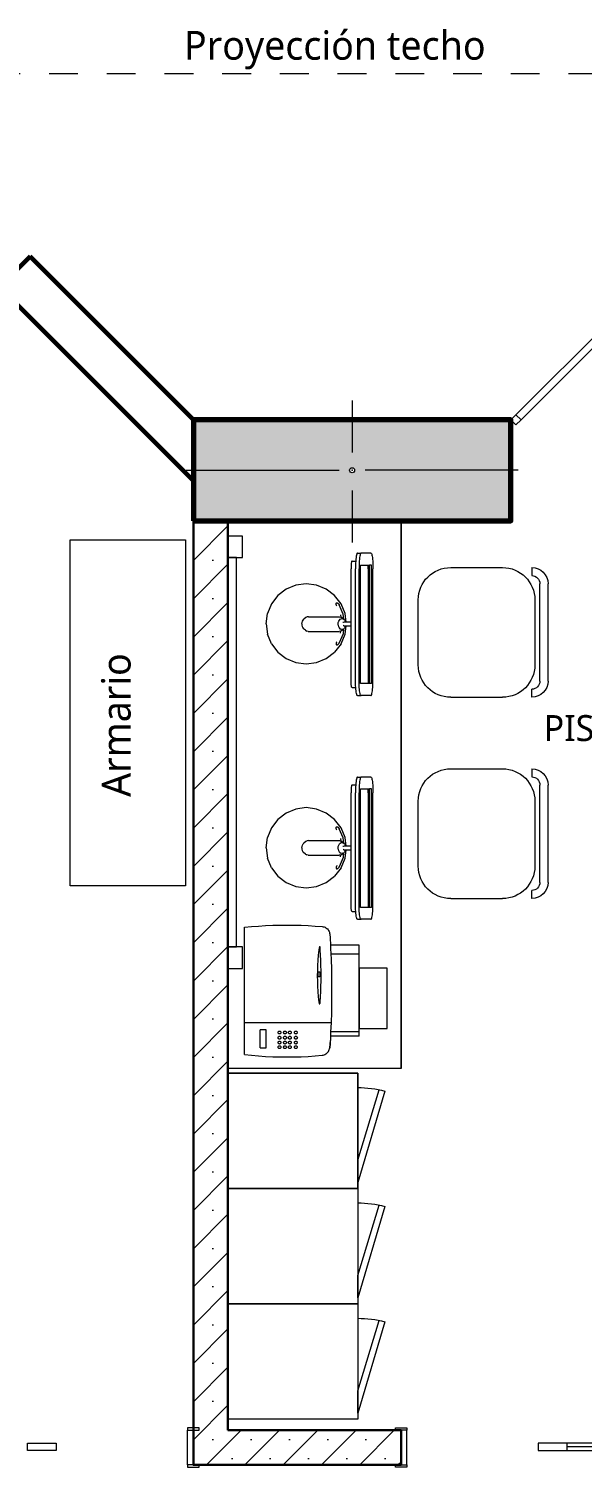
# Model space of a CAD drawing. Header units: millimetres. Extents: x 1 to 121, y 0 to 90.
# Drawn here: x 49.692 to 51.609, y 64.266 to 69.254 of the extents above; entities that cross this region are included whole.
import ezdxf

# ---------------------------------------------------------------- set-up
doc = ezdxf.new("R2010")
doc.units = ezdxf.units.MM
doc.linetypes.add('DASHED2', pattern=[0.375, 0.25, -0.125])
doc.linetypes.add('HIDDEN2', pattern=[0.1875, 0.125, -0.0625])
for name, color, linetype, lineweight in [('COLUMNAS 50', 32, 'Continuous', 70), ('Cotas varias El', 253, 'Continuous', 13), ('Equipamiento SR', 23, 'Continuous', 0), ('letras sr', 7, 'Continuous', 5), ('Muros el', 144, 'Continuous', 60), ('proyecciones', 1, 'DASHED2', 5), ('TABIQUERIA DE DRYWALL', 221, 'Continuous', 30), ('texturas 1', 251, 'Continuous', 5), ('Vanos', 140, 'Continuous', 5)]:
    doc.layers.add(name, color=color, linetype=linetype, lineweight=lineweight)
doc.layers.add('Mobiliario', color=7, linetype='Continuous', lineweight=0, true_color=0x7f7f7f)
doc.styles.add('Generales', font='trebuc.ttf', dxfattribs={"height": 0.1})
doc.styles.add('Santa Rosa 1 50', font='trebuc.ttf')
pattern_1 = [(45, (-96.37297, 137.41531), (-0.06629126, 0.06629126), []), (45, (-96.30668, 137.41531), (-0.06629126, 0.06629126), [0, -0.09375])]

# ---------------------------------------------------------------- blocks, each defined once
blk = doc.blocks.new('Columna 1.10 x0.30')
at = {"true_color": 0xc7c8ca}
h = blk.add_hatch(color=9, dxfattribs=at)
h.dxf.hatch_style = 1
h.paths.add_polyline_path([(-234.8493, 113.8066), (-235.9493, 113.8066), (-235.9493, 113.4566), (-234.8493, 113.4566)])
h.paths.add_polyline_path([(-235.3906, 113.6316, -1), (-235.408, 113.6316, -1)], flags=16)
at = {"layer": 'COLUMNAS 50', "color": 1, "linetype": 'Continuous', "lineweight": 5}
for p, q in [((-235.3993, 113.8732), (-235.3993, 113.6932)), ((-235.9743, 113.6316), (-235.4443, 113.6316)), ((-234.8243, 113.6316), (-235.3543, 113.6316)), ((-235.3993, 113.5616), (-235.3993, 113.3816))]:
    blk.add_line(p, q, dxfattribs=at)
at = {"layer": 'COLUMNAS 50', "linetype": 'Continuous'}
blk.add_lwpolyline([(-235.9493, 113.4566), (-234.8493, 113.4566), (-234.8493, 113.8066), (-235.9493, 113.8066)], close=True, dxfattribs=at)
at = {"layer": 'COLUMNAS 50', "color": 1, "linetype": 'Continuous', "lineweight": 5}
blk.add_circle((-235.3993, 113.6316), 0.00871, dxfattribs=at)
blk.add_point((-235.3993, 113.6316), dxfattribs=at)
blk = doc.blocks.new('A$C4B1E532D')
at = {"layer": 'Equipamiento SR'}
for p, q in [((0.2945, 0.4491), (0.2943, 0.4457)), ((0.2947, 0.4524), (0.2945, 0.4491)), ((0.2949, 0.4555), (0.2947, 0.4524)), ((0.2952, 0.4582), (0.2949, 0.4555)), ((0.2956, 0.4606), (0.2952, 0.4582)), ((0.2959, 0.4626), (0.2956, 0.4606)), ((0.2963, 0.4641), (0.2959, 0.4626)), ((0.2968, 0.4652), (0.2963, 0.4641)), ((0.2972, 0.4658), (0.2968, 0.4652)), ((0.2977, 0.4658), (0.2972, 0.4658)), ((0.2977, 0.4658), (0.3105, 0.4658)), ((0.3098, 0.4519), (0.3097, 0.4446)), ((0.3101, 0.459), (0.3098, 0.4519)), ((0.3105, 0.4658), (0.3101, 0.459)), ((0.311, 0.472), (0.3105, 0.4658)), ((0.3105, 0.4658), (0.3105, 0.4658)), ((0.3116, 0.4776), (0.311, 0.472)), ((0.3123, 0.4825), (0.3116, 0.4776)), ((0.3131, 0.4866), (0.3123, 0.4825)), ((0.3139, 0.4897), (0.3131, 0.4866)), ((0.3148, 0.4919), (0.3139, 0.4897)), ((0.3157, 0.4931), (0.3148, 0.4919)), ((0.3165, 0.4932), (0.3157, 0.4931)), ((0.3165, 0.4932), (0.329, 0.4932)), ((0.3224, 0.4519), (0.3222, 0.4446)), ((0.3227, 0.459), (0.3224, 0.4519)), ((0.3231, 0.4658), (0.3227, 0.459)), ((0.3236, 0.472), (0.3231, 0.4658)), ((0.3242, 0.4776), (0.3236, 0.472)), ((0.3249, 0.4825), (0.3242, 0.4776)), ((0.3257, 0.4866), (0.3249, 0.4825)), ((0.3265, 0.4897), (0.3257, 0.4866)), ((0.3274, 0.4919), (0.3265, 0.4897)), ((0.3283, 0.4931), (0.3274, 0.4919)), ((0.3274, 0.4521), (0.3274, 0.0411)), ((0.3538, 0.4521), (0.3274, 0.4521)), ((0.329, 0.4932), (0.3283, 0.4931)), ((0.3634, 0.4932), (0.329, 0.4932)), ((0.354, 0.4491), (0.3538, 0.4521)), ((0.3575, 0.4521), (0.3538, 0.4521)), ((0.3541, 0.4457), (0.354, 0.4491)), ((0.3575, 0.4521), (0.3575, 0.4519)), ((0.3588, 0.4521), (0.3575, 0.4521)), ((0.3575, 0.4519), (0.3576, 0.4446)), ((0.3651, 0.4521), (0.3588, 0.4521)), ((0.3588, 0.4521), (0.3588, 0.0411)), ((0.3634, 0.4932), (0.3641, 0.4931)), ((0.3641, 0.4931), (0.365, 0.4919)), ((0.365, 0.4919), (0.3659, 0.4897)), ((0.3651, 0.4521), (0.3651, 0.0411)), ((0.3659, 0.4897), (0.3668, 0.4866)), ((0.3668, 0.4866), (0.3675, 0.4825)), ((0.3675, 0.4825), (0.3683, 0.4776)), ((0.3683, 0.4776), (0.3689, 0.472)), ((0.3689, 0.472), (0.3694, 0.4658)), ((0.3694, 0.4658), (0.3698, 0.459)), ((0.3698, 0.459), (0.37, 0.4519)), ((0.37, 0.4519), (0.3702, 0.4446)), ((0.2943, 0.4457), (0.2943, 0.4421)), ((0.2943, 0.4421), (0.2943, 0.4384)), ((0.2943, 0.4384), (0.2943, 0.2521)), ((0.3097, 0.4446), (0.3097, 0.4387)), ((0.3097, 0.4387), (0.3097, 0.0545)), ((0.3222, 0.4446), (0.3222, 0.4387)), ((0.3222, 0.4387), (0.3222, 0.0545)), ((0.3542, 0.4421), (0.3541, 0.4457)), ((0.3542, 0.4384), (0.3542, 0.4421)), ((0.3542, 0.0548), (0.3542, 0.4384)), ((0.3576, 0.4446), (0.3576, 0.4387)), ((0.3576, 0.4387), (0.3576, 0.0545)), ((0.3702, 0.4446), (0.3702, 0.4387)), ((0.3702, 0.4387), (0.3702, 0.0545)), ((0.0407, 0.3435), (0.0695, 0.3656)), ((0.0695, 0.3656), (0.1031, 0.3795)), ((0.1031, 0.3795), (0.1391, 0.3842)), ((0.1391, 0.3842), (0.1751, 0.3795)), ((0.1751, 0.3795), (0.2086, 0.3656)), ((0.2086, 0.3656), (0.2375, 0.3435)), ((0.0186, 0.3147), (0.0047, 0.2811)), ((0.0186, 0.3147), (0.0407, 0.3435)), ((0.2596, 0.3147), (0.2375, 0.3435)), ((0.2428, 0.3156), (0.2429, 0.3163)), ((0.2428, 0.3147), (0.2428, 0.3156)), ((0.2428, 0.3137), (0.2428, 0.3147)), ((0.243, 0.3126), (0.2428, 0.3137)), ((0.2429, 0.3163), (0.2432, 0.317)), ((0.2434, 0.3114), (0.243, 0.3126)), ((0.2432, 0.317), (0.2436, 0.3175)), ((0.2438, 0.3102), (0.2434, 0.3114)), ((0.2436, 0.3175), (0.2441, 0.3179)), ((0.2443, 0.309), (0.2438, 0.3102)), ((0.2441, 0.3179), (0.2446, 0.3181)), ((0.2449, 0.3078), (0.2443, 0.309)), ((0.2446, 0.3181), (0.2453, 0.3181)), ((0.2453, 0.3071), (0.2449, 0.3078)), ((0.2453, 0.3181), (0.246, 0.318)), ((0.246, 0.318), (0.2468, 0.3177)), ((0.2468, 0.3177), (0.2477, 0.3173)), ((0.2477, 0.3173), (0.2486, 0.3167)), ((0.2486, 0.3167), (0.2495, 0.316)), ((0.2495, 0.316), (0.2504, 0.3152)), ((0.2504, 0.3152), (0.2513, 0.3143)), ((0.2513, 0.3143), (0.2521, 0.3132)), ((0.2521, 0.3132), (0.2529, 0.3121)), ((0.2525, 0.3124), (0.2534, 0.3111)), ((0.2529, 0.3121), (0.2537, 0.311)), ((0.2666, 0.2793), (0.2537, 0.311)), ((0.2596, 0.3147), (0.2735, 0.2811)), ((0, 0.2451), (0.0047, 0.2811)), ((0.124, 0.2451), (0.1243, 0.25)), ((0.1243, 0.25), (0.1255, 0.2546)), ((0.1255, 0.2546), (0.1275, 0.2587)), ((0.1275, 0.2587), (0.1302, 0.2619)), ((0.1368, 0.2673), (0.1302, 0.2619)), ((0.1368, 0.2673), (0.1411, 0.2701)), ((0.1457, 0.2712), (0.1411, 0.2701)), ((0.1457, 0.2712), (0.2534, 0.2712)), ((0.25, 0.25), (0.2497, 0.2451)), ((0.25, 0.25), (0.2512, 0.2546)), ((0.2512, 0.2546), (0.2533, 0.2587)), ((0.2533, 0.2587), (0.256, 0.2619)), ((0.2581, 0.2706), (0.2534, 0.2712)), ((0.256, 0.2619), (0.2591, 0.2639)), ((0.2579, 0.277), (0.2588, 0.2702)), ((0.2625, 0.2683), (0.2581, 0.2706)), ((0.2626, 0.2648), (0.2591, 0.2639)), ((0.2625, 0.2683), (0.2694, 0.2626)), ((0.2661, 0.2643), (0.2626, 0.2648)), ((0.2661, 0.2643), (0.2694, 0.2626)), ((0.2687, 0.2632), (0.2666, 0.2793)), ((0.2694, 0.2514), (0.2674, 0.252)), ((0.2686, 0.2518), (0.2674, 0.252)), ((0.2694, 0.2514), (0.2686, 0.2518)), ((0.2694, 0.2626), (0.2722, 0.2598)), ((0.2711, 0.2521), (0.2757, 0.2521)), ((0.2745, 0.2559), (0.2722, 0.2598)), ((0.2735, 0.2811), (0.2773, 0.2521)), ((0.2745, 0.2559), (0.2757, 0.2521)), ((0.2757, 0.2521), (0.2773, 0.2521)), ((0.2773, 0.2521), (0.2943, 0.2521)), ((0.2943, 0.2521), (0.2943, 0.2395)), ((0, 0.2451), (0.0047, 0.2091)), ((0.0186, 0.1756), (0.0047, 0.2091)), ((0.124, 0.2451), (0.1246, 0.2402)), ((0.1246, 0.2402), (0.126, 0.2357)), ((0.126, 0.2357), (0.1283, 0.2319)), ((0.1283, 0.2319), (0.1312, 0.229)), ((0.138, 0.2233), (0.1312, 0.229)), ((0.1424, 0.221), (0.138, 0.2233)), ((0.1471, 0.2204), (0.1424, 0.221)), ((0.1471, 0.2204), (0.2549, 0.2204)), ((0.2497, 0.2451), (0.2503, 0.2402)), ((0.2503, 0.2402), (0.2518, 0.2357)), ((0.2518, 0.2357), (0.254, 0.2319)), ((0.2666, 0.211), (0.2537, 0.1793)), ((0.254, 0.2319), (0.2569, 0.229)), ((0.2549, 0.2204), (0.2595, 0.2216)), ((0.2569, 0.229), (0.2602, 0.2273)), ((0.2579, 0.2133), (0.259, 0.2214)), ((0.2595, 0.2216), (0.2637, 0.2243)), ((0.2735, 0.2091), (0.2596, 0.1756)), ((0.2602, 0.2273), (0.2637, 0.2268)), ((0.2703, 0.2297), (0.2637, 0.2243)), ((0.2637, 0.2268), (0.2671, 0.2277)), ((0.2678, 0.2396), (0.2656, 0.2403)), ((0.2656, 0.2403), (0.2667, 0.2398)), ((0.2689, 0.2286), (0.2666, 0.211)), ((0.2667, 0.2398), (0.2678, 0.2396)), ((0.2671, 0.2277), (0.2703, 0.2297)), ((0.2757, 0.2395), (0.2703, 0.2395)), ((0.2703, 0.2297), (0.273, 0.2329)), ((0.273, 0.2329), (0.275, 0.237)), ((0.2775, 0.2395), (0.2735, 0.2091)), ((0.275, 0.237), (0.2757, 0.2395)), ((0.2775, 0.2395), (0.2757, 0.2395)), ((0.2943, 0.2395), (0.2775, 0.2395)), ((0.2943, 0.2395), (0.2943, 0.0548)), ((0.0407, 0.1468), (0.0186, 0.1756)), ((0.2596, 0.1756), (0.2375, 0.1468)), ((0.243, 0.1777), (0.2428, 0.1766)), ((0.2428, 0.1766), (0.2428, 0.1756)), ((0.2428, 0.1756), (0.2428, 0.1747)), ((0.2428, 0.1747), (0.2429, 0.1739)), ((0.2429, 0.1739), (0.2432, 0.1733)), ((0.2434, 0.1789), (0.243, 0.1777)), ((0.2432, 0.1733), (0.2436, 0.1728)), ((0.2438, 0.18), (0.2434, 0.1789)), ((0.2436, 0.1728), (0.2441, 0.1724)), ((0.2443, 0.1813), (0.2438, 0.18)), ((0.2441, 0.1724), (0.2446, 0.1722)), ((0.2449, 0.1825), (0.2443, 0.1813)), ((0.2446, 0.1722), (0.2453, 0.1722)), ((0.2453, 0.1832), (0.2449, 0.1825)), ((0.2453, 0.1722), (0.246, 0.1723)), ((0.246, 0.1723), (0.2468, 0.1725)), ((0.2468, 0.1725), (0.2477, 0.173)), ((0.2477, 0.173), (0.2486, 0.1735)), ((0.2486, 0.1735), (0.2495, 0.1742)), ((0.2495, 0.1742), (0.2504, 0.1751)), ((0.2504, 0.1751), (0.2513, 0.176)), ((0.2513, 0.176), (0.2521, 0.177)), ((0.2521, 0.177), (0.2529, 0.1782)), ((0.2529, 0.1782), (0.2537, 0.1793)), ((0.0695, 0.1247), (0.0407, 0.1468)), ((0.1031, 0.1108), (0.0695, 0.1247)), ((0.1391, 0.106), (0.1031, 0.1108)), ((0.1751, 0.1108), (0.1391, 0.106)), ((0.2086, 0.1247), (0.1751, 0.1108)), ((0.2375, 0.1468), (0.2086, 0.1247)), ((0.2943, 0.0512), (0.2943, 0.0548)), ((0.2943, 0.0476), (0.2943, 0.0512)), ((0.3097, 0.0487), (0.3097, 0.0545)), ((0.3222, 0.0487), (0.3222, 0.0545)), ((0.3542, 0.0512), (0.3541, 0.0476)), ((0.3542, 0.0548), (0.3542, 0.0512)), ((0.3576, 0.0487), (0.3576, 0.0545)), ((0.3702, 0.0487), (0.3702, 0.0545)), ((0.2945, 0.0441), (0.2943, 0.0476)), ((0.2947, 0.0408), (0.2945, 0.0441)), ((0.2949, 0.0378), (0.2947, 0.0408)), ((0.2952, 0.0351), (0.2949, 0.0378)), ((0.2956, 0.0327), (0.2952, 0.0351)), ((0.2959, 0.0307), (0.2956, 0.0327)), ((0.2963, 0.0292), (0.2959, 0.0307)), ((0.2968, 0.0281), (0.2963, 0.0292)), ((0.2972, 0.0275), (0.2968, 0.0281)), ((0.2977, 0.0274), (0.2972, 0.0275)), ((0.2977, 0.0274), (0.3105, 0.0274)), ((0.3098, 0.0413), (0.3097, 0.0487)), ((0.3101, 0.0342), (0.3098, 0.0413)), ((0.3105, 0.0275), (0.3101, 0.0342)), ((0.3105, 0.0274), (0.3105, 0.0275)), ((0.311, 0.0213), (0.3105, 0.0274)), ((0.3116, 0.0156), (0.311, 0.0213)), ((0.3123, 0.0108), (0.3116, 0.0156)), ((0.3131, 0.0067), (0.3123, 0.0108)), ((0.3139, 0.0035), (0.3131, 0.0067)), ((0.3148, 0.0013), (0.3139, 0.0035)), ((0.3157, 0.0001), (0.3148, 0.0013)), ((0.3165, 0), (0.3157, 0.0001)), ((0.3165, 0), (0.329, 0)), ((0.3224, 0.0413), (0.3222, 0.0487)), ((0.3227, 0.0342), (0.3224, 0.0413)), ((0.3231, 0.0275), (0.3227, 0.0342)), ((0.3236, 0.0213), (0.3231, 0.0275)), ((0.3242, 0.0156), (0.3236, 0.0213)), ((0.3249, 0.0108), (0.3242, 0.0156)), ((0.3257, 0.0067), (0.3249, 0.0108)), ((0.3265, 0.0035), (0.3257, 0.0067)), ((0.3274, 0.0013), (0.3265, 0.0035)), ((0.3274, 0.0411), (0.3538, 0.0411)), ((0.3283, 0.0001), (0.3274, 0.0013)), ((0.329, 0), (0.3283, 0.0001)), ((0.3634, 0), (0.329, 0)), ((0.354, 0.0441), (0.3538, 0.0411)), ((0.3538, 0.0411), (0.3575, 0.0411)), ((0.3541, 0.0476), (0.354, 0.0441)), ((0.3575, 0.0413), (0.3576, 0.0487)), ((0.3575, 0.0411), (0.3575, 0.0413)), ((0.3575, 0.0411), (0.3588, 0.0411)), ((0.3651, 0.0411), (0.3588, 0.0411)), ((0.3634, 0), (0.3641, 0.0001)), ((0.3641, 0.0001), (0.365, 0.0013)), ((0.365, 0.0013), (0.3659, 0.0035)), ((0.3659, 0.0035), (0.3668, 0.0067)), ((0.3668, 0.0067), (0.3675, 0.0108)), ((0.3675, 0.0108), (0.3683, 0.0156)), ((0.3683, 0.0156), (0.3689, 0.0213)), ((0.3689, 0.0213), (0.3694, 0.0275)), ((0.3694, 0.0275), (0.3698, 0.0342)), ((0.3698, 0.0342), (0.37, 0.0413)), ((0.37, 0.0413), (0.3702, 0.0487))]:
    blk.add_line(p, q, dxfattribs=at)
blk = doc.blocks.new('A$C204D2BDF')
at = {"layer": 'Equipamiento SR', "linetype": 'Continuous'}
for p, q in [((0, 1.425), (0, 1.5)), ((0, 1.5), (0.05, 1.5)), ((0.05, 1.5), (0.05, 1.425)), ((0.05, 1.425), (0, 1.425)), ((0.02, 0.075), (0.02, 1.425)), ((0.02, 1.425), (0.05, 1.425)), ((0, 0), (0, 0.075)), ((0, 0.075), (0.05, 0.075)), ((0.05, 0.075), (0.02, 0.075)), ((0.05, 0.075), (0.05, 0)), ((0.05, 0), (0, 0))]:
    blk.add_line(p, q, dxfattribs=at)
at = {"layer": 'Equipamiento SR'}
blk.add_line((0.05, 1.5), (0.05, 0), dxfattribs=at)
blk.add_lwpolyline([(0.05, 1.425), (0.05, 0)], dxfattribs=at)
blk = doc.blocks.new('A$C7AF91E86')
at = {"layer": 'Equipamiento SR', "linetype": 'ByBlock'}
for p, q in [((0.1125, 0.45), (0.2917, 0.45)), ((0.3937, 0.45), (0.3937, 0.4219)), ((0.4219, 0.3938), (0.4219, 0.0563)), ((0.45, 0.3938), (0.45, 0.0563)), ((0, 0.3375), (0, 0.1125)), ((0.4042, 0.1125), (0.4042, 0.3375)), ((0.1125, 0), (0.2917, 0)), ((0.3937, 0), (0.3937, 0.0281))]:
    blk.add_line(p, q, dxfattribs=at)
for centre, radius, start, end in [((0.1125, 0.3375), 0.1125, 90, 180), ((0.2917, 0.3375), 0.1125, 0, 90), ((0.3937, 0.3938), 0.0562, 0, 90), ((0.3937, 0.3938), 0.0281, 0, 90), ((0.1125, 0.1125), 0.1125, 180, 270), ((0.2917, 0.1125), 0.1125, 270, 0), ((0.3937, 0.0563), 0.0562, 270, 0), ((0.3937, 0.0563), 0.0281, 270, 0)]:
    blk.add_arc(centre, radius, start, end, dxfattribs=at)

msp = doc.modelspace()

# ---------------------------------------------------------------- hatches: boundary and pattern name
at = {"layer": 'texturas 1'}
h = msp.add_hatch(dxfattribs=at)
h.set_pattern_fill('SACNCR', color=256)
h.set_pattern_definition(pattern_1)
h.paths.add_polyline_path([(50.262, 64.2744), (50.382, 64.2744), (50.382, 67.5485), (50.262, 67.5485)])
h = msp.add_hatch(dxfattribs=at)
h.set_pattern_fill('SACNCR', color=256)
h.set_pattern_definition(pattern_1)
h.paths.add_polyline_path([(50.382, 67.5485), (50.262, 67.5485), (50.262, 64.2744), (50.982, 64.2744), (50.982, 64.3944), (50.382, 64.3944)])

# ---------------------------------------------------------------- linework, layer by layer
at = {"layer": 'Cotas varias El'}
msp.add_lwpolyline([(50.982, 67.5485), (50.982, 65.8874)], dxfattribs=at)
at = {"layer": 'Equipamiento SR'}
for points in [[(50.982, 67.5485), (50.982, 65.6485), (50.382, 65.6485)], [(49.8351, 66.2825), (49.8351, 67.4825), (50.2351, 67.4825), (50.2351, 66.2825), (49.8351, 66.2825)], [(50.3821, 65.6333), (50.8321, 65.6333), (50.8321, 65.2333), (50.382, 65.2333)], [(50.3821, 65.2333), (50.8321, 65.2333), (50.8321, 65.6333), (50.3821, 65.6333)], [(50.3821, 65.2333), (50.8321, 65.2333), (50.8321, 64.8333), (50.382, 64.8333)], [(50.382, 64.8333), (50.832, 64.8333), (50.832, 64.4333), (50.382, 64.4333)]]:
    msp.add_lwpolyline(points, dxfattribs=at)
for points in [[(50.8314, 65.5828, -0.065543), (50.9256, 65.5706), (50.832, 65.2535), (50.8319, 65.3315), (50.9059, 65.5752)], [(50.8314, 65.1828, -0.065543), (50.9255, 65.1706), (50.832, 64.8535), (50.8319, 64.9315), (50.9059, 65.1752)], [(50.8314, 64.7828, -0.065543), (50.9255, 64.7706), (50.832, 64.4535), (50.8319, 64.5315), (50.9059, 64.7752)]]:
    msp.add_lwpolyline(points, format="xyb", dxfattribs=at)
at = {"layer": 'Mobiliario', "lineweight": 0}
for p, q in [((50.982, 67.5485), (50.382, 67.5485)), ((50.982, 65.6485), (50.982, 67.5485)), ((50.982, 65.6485), (50.982, 67.5485)), ((50.4635, 66.1412), (50.488, 66.1431)), ((50.488, 66.1431), (50.5125, 66.1446)), ((50.5125, 66.1446), (50.537, 66.1457)), ((50.537, 66.1457), (50.5615, 66.1464)), ((50.5615, 66.1464), (50.5861, 66.1466)), ((50.5861, 66.1466), (50.6106, 66.1464)), ((50.6106, 66.1464), (50.6352, 66.1457)), ((50.6352, 66.1457), (50.6597, 66.1446)), ((50.6597, 66.1446), (50.6842, 66.1431)), ((50.6842, 66.1431), (50.7087, 66.1412)), ((50.4391, 66.1388), (50.4635, 66.1412)), ((50.4391, 65.8079), (50.4391, 66.1388)), ((50.7087, 66.1412), (50.712, 66.1407)), ((50.712, 66.1407), (50.7152, 66.1398)), ((50.7152, 66.1398), (50.7183, 66.1386)), ((50.7183, 66.1386), (50.7212, 66.137)), ((50.7212, 66.137), (50.724, 66.135)), ((50.724, 66.135), (50.7264, 66.1328)), ((50.7264, 66.1328), (50.7286, 66.1303)), ((50.7286, 66.1303), (50.7306, 66.1275)), ((50.7306, 66.1275), (50.7321, 66.1246)), ((50.7321, 66.1246), (50.7333, 66.1215)), ((50.7333, 66.1215), (50.7342, 66.1182)), ((50.7342, 66.1182), (50.7346, 66.1149)), ((50.7346, 66.1149), (50.7355, 66.1021)), ((50.7355, 66.1021), (50.7369, 66.0762)), ((50.695, 66.0423), (50.6934, 66.0243)), ((50.697, 66.0603), (50.695, 66.0423)), ((50.6985, 66.0715), (50.697, 66.0603)), ((50.6985, 66.0715), (50.6986, 66.0716)), ((50.6986, 66.0716), (50.6987, 66.0717)), ((50.6987, 66.0717), (50.6988, 66.0718)), ((50.6988, 66.0718), (50.6989, 66.0719)), ((50.6989, 66.0719), (50.6991, 66.072)), ((50.6991, 66.072), (50.6992, 66.072)), ((50.6992, 66.072), (50.6994, 66.072)), ((50.6994, 66.072), (50.6995, 66.0719)), ((50.6995, 66.0719), (50.6996, 66.0718)), ((50.6996, 66.0718), (50.6997, 66.0717)), ((50.6997, 66.0717), (50.6998, 66.0716)), ((50.6998, 66.0716), (50.6999, 66.0715)), ((50.6999, 66.0715), (50.7007, 66.0602)), ((50.7007, 66.0602), (50.7017, 66.0422)), ((50.7017, 66.0422), (50.7024, 66.0242)), ((50.8369, 66.0762), (50.7369, 66.0762)), ((50.7369, 66.0762), (50.7374, 66.0653)), ((50.7374, 66.0653), (50.7382, 66.0462)), ((50.7382, 66.0462), (50.739, 66.0286)), ((50.7382, 66.0462), (50.8369, 66.0462)), ((50.8369, 66.0462), (50.8369, 66.0762)), ((50.8369, 65.9967), (50.8369, 66.0462)), ((50.6923, 66.0063), (50.6917, 65.9882)), ((50.6934, 66.0243), (50.6923, 66.0063)), ((50.7024, 66.0242), (50.703, 66.0062)), ((50.703, 66.0062), (50.7033, 65.9882)), ((50.739, 66.0286), (50.7401, 65.9918)), ((50.867, 65.9967), (50.8369, 65.9967)), ((50.8369, 65.9967), (50.8369, 65.7877)), ((50.8369, 65.7877), (50.8369, 65.9967)), ((50.9339, 65.9967), (50.867, 65.9967)), ((50.9339, 65.7877), (50.9339, 65.9967)), ((50.6917, 65.9882), (50.6914, 65.9702)), ((50.6914, 65.9702), (50.6917, 65.9521)), ((50.6917, 65.9521), (50.6923, 65.9341)), ((50.6941, 65.984), (50.7001, 65.984)), ((50.6941, 65.967), (50.6941, 65.984)), ((50.7001, 65.967), (50.6941, 65.967)), ((50.7001, 65.984), (50.7001, 65.967)), ((50.7033, 65.9522), (50.703, 65.9341)), ((50.7033, 65.9882), (50.7034, 65.9702)), ((50.7034, 65.9702), (50.7033, 65.9522)), ((50.7401, 65.9918), (50.7407, 65.955)), ((50.7407, 65.955), (50.7409, 65.9183)), ((50.6923, 65.9341), (50.6934, 65.916)), ((50.6934, 65.916), (50.695, 65.898)), ((50.695, 65.898), (50.697, 65.8801)), ((50.7017, 65.8981), (50.7007, 65.8801)), ((50.7024, 65.9161), (50.7017, 65.8981)), ((50.703, 65.9341), (50.7024, 65.9161)), ((50.7409, 65.9183), (50.7407, 65.8815)), ((50.697, 65.8801), (50.6977, 65.8746)), ((50.6977, 65.8746), (50.6978, 65.8743)), ((50.6978, 65.8743), (50.6979, 65.874)), ((50.6979, 65.874), (50.6981, 65.8737)), ((50.6981, 65.8737), (50.6983, 65.8735)), ((50.6983, 65.8735), (50.6986, 65.8733)), ((50.6986, 65.8733), (50.6989, 65.8733)), ((50.6989, 65.8733), (50.6993, 65.8733)), ((50.6993, 65.8733), (50.6996, 65.8734)), ((50.6996, 65.8734), (50.6998, 65.8736)), ((50.6998, 65.8736), (50.7001, 65.8738)), ((50.7001, 65.8738), (50.7002, 65.8741)), ((50.7002, 65.8741), (50.7003, 65.8744)), ((50.7007, 65.8801), (50.7003, 65.8744)), ((50.7401, 65.8447), (50.739, 65.8079)), ((50.7407, 65.8815), (50.7401, 65.8447)), ((50.739, 65.8079), (50.4391, 65.8079)), ((50.4391, 65.6978), (50.4391, 65.8079)), ((50.739, 65.8079), (50.7376, 65.7762)), ((50.5148, 65.7832), (50.4938, 65.7832)), ((50.4938, 65.7202), (50.4938, 65.7832)), ((50.5148, 65.7202), (50.5148, 65.7832)), ((50.5554, 65.7739), (50.5555, 65.7752)), ((50.5555, 65.7726), (50.5554, 65.7739)), ((50.5554, 65.7559), (50.5555, 65.7572)), ((50.5555, 65.7546), (50.5554, 65.7559)), ((50.5555, 65.7752), (50.556, 65.7764)), ((50.556, 65.7714), (50.5555, 65.7726)), ((50.5555, 65.7572), (50.556, 65.7584)), ((50.556, 65.7534), (50.5555, 65.7546)), ((50.556, 65.7764), (50.5568, 65.7774)), ((50.5568, 65.7704), (50.556, 65.7714)), ((50.556, 65.7584), (50.5568, 65.7594)), ((50.5568, 65.7524), (50.556, 65.7534)), ((50.5568, 65.7774), (50.5579, 65.7782)), ((50.5579, 65.7696), (50.5568, 65.7704)), ((50.5568, 65.7594), (50.5579, 65.7602)), ((50.5579, 65.7516), (50.5568, 65.7524)), ((50.5568, 65.7424), (50.5579, 65.7432)), ((50.5579, 65.7782), (50.5591, 65.7787)), ((50.5591, 65.7691), (50.5579, 65.7696)), ((50.5579, 65.7602), (50.5591, 65.7607)), ((50.5591, 65.7511), (50.5579, 65.7516)), ((50.5579, 65.7432), (50.5591, 65.7437)), ((50.5591, 65.7787), (50.5604, 65.7789)), ((50.5604, 65.7689), (50.5591, 65.7691)), ((50.5591, 65.7607), (50.5604, 65.7609)), ((50.5604, 65.7509), (50.5591, 65.7511)), ((50.5591, 65.7437), (50.5604, 65.7439)), ((50.5604, 65.7789), (50.5617, 65.7787)), ((50.5617, 65.7691), (50.5604, 65.7689)), ((50.5604, 65.7609), (50.5617, 65.7607)), ((50.5617, 65.7511), (50.5604, 65.7509)), ((50.5604, 65.7439), (50.5617, 65.7437)), ((50.5617, 65.7787), (50.5629, 65.7782)), ((50.5629, 65.7696), (50.5617, 65.7691)), ((50.5617, 65.7607), (50.5629, 65.7602)), ((50.5629, 65.7516), (50.5617, 65.7511)), ((50.5617, 65.7437), (50.5629, 65.7432)), ((50.5629, 65.7782), (50.5639, 65.7774)), ((50.5639, 65.7704), (50.5629, 65.7696)), ((50.5629, 65.7602), (50.5639, 65.7594)), ((50.5639, 65.7524), (50.5629, 65.7516)), ((50.5629, 65.7432), (50.5639, 65.7424)), ((50.5639, 65.7774), (50.5647, 65.7764)), ((50.5647, 65.7714), (50.5639, 65.7704)), ((50.5639, 65.7594), (50.5647, 65.7584)), ((50.5647, 65.7534), (50.5639, 65.7524)), ((50.5647, 65.7764), (50.5652, 65.7752)), ((50.5652, 65.7726), (50.5647, 65.7714)), ((50.5647, 65.7584), (50.5652, 65.7572)), ((50.5652, 65.7546), (50.5647, 65.7534)), ((50.5652, 65.7752), (50.5654, 65.7739)), ((50.5654, 65.7739), (50.5652, 65.7726)), ((50.5652, 65.7572), (50.5654, 65.7559)), ((50.5654, 65.7559), (50.5652, 65.7546)), ((50.5744, 65.7739), (50.5745, 65.7752)), ((50.5745, 65.7726), (50.5744, 65.7739)), ((50.5744, 65.7559), (50.5745, 65.7572)), ((50.5745, 65.7546), (50.5744, 65.7559)), ((50.5745, 65.7752), (50.575, 65.7764)), ((50.575, 65.7714), (50.5745, 65.7726)), ((50.5745, 65.7572), (50.575, 65.7584)), ((50.575, 65.7534), (50.5745, 65.7546)), ((50.575, 65.7764), (50.5758, 65.7774)), ((50.5758, 65.7704), (50.575, 65.7714)), ((50.575, 65.7584), (50.5758, 65.7594)), ((50.5758, 65.7524), (50.575, 65.7534)), ((50.5758, 65.7774), (50.5769, 65.7782)), ((50.5769, 65.7696), (50.5758, 65.7704)), ((50.5758, 65.7594), (50.5769, 65.7602)), ((50.5769, 65.7516), (50.5758, 65.7524)), ((50.5758, 65.7424), (50.5769, 65.7432)), ((50.5769, 65.7782), (50.5781, 65.7787)), ((50.5781, 65.7691), (50.5769, 65.7696)), ((50.5769, 65.7602), (50.5781, 65.7607)), ((50.5781, 65.7511), (50.5769, 65.7516)), ((50.5769, 65.7432), (50.5781, 65.7437)), ((50.5781, 65.7787), (50.5794, 65.7789)), ((50.5794, 65.7689), (50.5781, 65.7691)), ((50.5781, 65.7607), (50.5794, 65.7609)), ((50.5794, 65.7509), (50.5781, 65.7511)), ((50.5781, 65.7437), (50.5794, 65.7439)), ((50.5794, 65.7789), (50.5807, 65.7787)), ((50.5807, 65.7691), (50.5794, 65.7689)), ((50.5794, 65.7609), (50.5807, 65.7607)), ((50.5807, 65.7511), (50.5794, 65.7509)), ((50.5794, 65.7439), (50.5807, 65.7437)), ((50.5807, 65.7787), (50.5819, 65.7782)), ((50.5819, 65.7696), (50.5807, 65.7691)), ((50.5807, 65.7607), (50.5819, 65.7602)), ((50.5819, 65.7516), (50.5807, 65.7511)), ((50.5807, 65.7437), (50.5819, 65.7432)), ((50.5819, 65.7782), (50.5829, 65.7774)), ((50.5829, 65.7704), (50.5819, 65.7696)), ((50.5819, 65.7602), (50.5829, 65.7594)), ((50.5829, 65.7524), (50.5819, 65.7516)), ((50.5819, 65.7432), (50.5829, 65.7424)), ((50.5829, 65.7774), (50.5837, 65.7764)), ((50.5837, 65.7714), (50.5829, 65.7704)), ((50.5829, 65.7594), (50.5837, 65.7584)), ((50.5837, 65.7534), (50.5829, 65.7524)), ((50.5837, 65.7764), (50.5842, 65.7752)), ((50.5842, 65.7726), (50.5837, 65.7714)), ((50.5837, 65.7584), (50.5842, 65.7572)), ((50.5842, 65.7546), (50.5837, 65.7534)), ((50.5842, 65.7752), (50.5844, 65.7739)), ((50.5844, 65.7739), (50.5842, 65.7726)), ((50.5842, 65.7572), (50.5844, 65.7559)), ((50.5844, 65.7559), (50.5842, 65.7546)), ((50.5914, 65.7739), (50.5915, 65.7752)), ((50.5915, 65.7726), (50.5914, 65.7739)), ((50.5914, 65.7559), (50.5915, 65.7572)), ((50.5915, 65.7546), (50.5914, 65.7559)), ((50.5915, 65.7752), (50.592, 65.7764)), ((50.592, 65.7714), (50.5915, 65.7726)), ((50.5915, 65.7572), (50.592, 65.7584)), ((50.592, 65.7534), (50.5915, 65.7546)), ((50.592, 65.7764), (50.5928, 65.7774)), ((50.5928, 65.7704), (50.592, 65.7714)), ((50.592, 65.7584), (50.5928, 65.7594)), ((50.5928, 65.7524), (50.592, 65.7534)), ((50.5928, 65.7774), (50.5939, 65.7782)), ((50.5939, 65.7696), (50.5928, 65.7704)), ((50.5928, 65.7594), (50.5939, 65.7602)), ((50.5939, 65.7516), (50.5928, 65.7524)), ((50.5928, 65.7424), (50.5939, 65.7432)), ((50.5939, 65.7782), (50.5951, 65.7787)), ((50.5951, 65.7691), (50.5939, 65.7696)), ((50.5939, 65.7602), (50.5951, 65.7607)), ((50.5951, 65.7511), (50.5939, 65.7516)), ((50.5939, 65.7432), (50.5951, 65.7437)), ((50.5951, 65.7787), (50.5964, 65.7789)), ((50.5964, 65.7689), (50.5951, 65.7691)), ((50.5951, 65.7607), (50.5964, 65.7609)), ((50.5964, 65.7509), (50.5951, 65.7511)), ((50.5951, 65.7437), (50.5964, 65.7439)), ((50.5964, 65.7789), (50.5977, 65.7787)), ((50.5977, 65.7691), (50.5964, 65.7689)), ((50.5964, 65.7609), (50.5977, 65.7607)), ((50.5977, 65.7511), (50.5964, 65.7509)), ((50.5964, 65.7439), (50.5977, 65.7437)), ((50.5977, 65.7787), (50.5989, 65.7782)), ((50.5989, 65.7696), (50.5977, 65.7691)), ((50.5977, 65.7607), (50.5989, 65.7602)), ((50.5989, 65.7516), (50.5977, 65.7511)), ((50.5977, 65.7437), (50.5989, 65.7432)), ((50.5989, 65.7782), (50.5999, 65.7774)), ((50.5999, 65.7704), (50.5989, 65.7696)), ((50.5989, 65.7602), (50.5999, 65.7594)), ((50.5999, 65.7524), (50.5989, 65.7516)), ((50.5989, 65.7432), (50.5999, 65.7424)), ((50.5999, 65.7774), (50.6007, 65.7764)), ((50.6007, 65.7714), (50.5999, 65.7704)), ((50.5999, 65.7594), (50.6007, 65.7584)), ((50.6007, 65.7534), (50.5999, 65.7524)), ((50.6007, 65.7764), (50.6012, 65.7752)), ((50.6012, 65.7726), (50.6007, 65.7714)), ((50.6007, 65.7584), (50.6012, 65.7572)), ((50.6012, 65.7546), (50.6007, 65.7534)), ((50.6012, 65.7752), (50.6014, 65.7739)), ((50.6014, 65.7739), (50.6012, 65.7726)), ((50.6012, 65.7572), (50.6014, 65.7559)), ((50.6014, 65.7559), (50.6012, 65.7546)), ((50.6124, 65.7739), (50.6125, 65.7752)), ((50.6125, 65.7726), (50.6124, 65.7739)), ((50.6124, 65.7559), (50.6125, 65.7572)), ((50.6125, 65.7546), (50.6124, 65.7559)), ((50.6125, 65.7752), (50.613, 65.7764)), ((50.613, 65.7714), (50.6125, 65.7726)), ((50.6125, 65.7572), (50.613, 65.7584)), ((50.613, 65.7534), (50.6125, 65.7546)), ((50.613, 65.7764), (50.6138, 65.7774)), ((50.6138, 65.7704), (50.613, 65.7714)), ((50.613, 65.7584), (50.6138, 65.7594)), ((50.6138, 65.7524), (50.613, 65.7534)), ((50.6138, 65.7774), (50.6149, 65.7782)), ((50.6149, 65.7696), (50.6138, 65.7704)), ((50.6138, 65.7594), (50.6149, 65.7602)), ((50.6149, 65.7516), (50.6138, 65.7524)), ((50.6138, 65.7424), (50.6149, 65.7432)), ((50.6149, 65.7782), (50.6161, 65.7787)), ((50.6161, 65.7691), (50.6149, 65.7696)), ((50.6149, 65.7602), (50.6161, 65.7607)), ((50.6161, 65.7511), (50.6149, 65.7516)), ((50.6149, 65.7432), (50.6161, 65.7437)), ((50.6161, 65.7787), (50.6174, 65.7789)), ((50.6174, 65.7689), (50.6161, 65.7691)), ((50.6161, 65.7607), (50.6174, 65.7609)), ((50.6174, 65.7509), (50.6161, 65.7511)), ((50.6161, 65.7437), (50.6174, 65.7439)), ((50.6174, 65.7789), (50.6187, 65.7787)), ((50.6187, 65.7691), (50.6174, 65.7689)), ((50.6174, 65.7609), (50.6187, 65.7607)), ((50.6187, 65.7511), (50.6174, 65.7509)), ((50.6174, 65.7439), (50.6187, 65.7437)), ((50.6187, 65.7787), (50.6199, 65.7782)), ((50.6199, 65.7696), (50.6187, 65.7691)), ((50.6187, 65.7607), (50.6199, 65.7602)), ((50.6199, 65.7516), (50.6187, 65.7511)), ((50.6187, 65.7437), (50.6199, 65.7432)), ((50.6199, 65.7782), (50.6209, 65.7774)), ((50.6209, 65.7704), (50.6199, 65.7696)), ((50.6199, 65.7602), (50.6209, 65.7594)), ((50.6209, 65.7524), (50.6199, 65.7516)), ((50.6199, 65.7432), (50.6209, 65.7424)), ((50.6209, 65.7774), (50.6217, 65.7764)), ((50.6217, 65.7714), (50.6209, 65.7704)), ((50.6209, 65.7594), (50.6217, 65.7584)), ((50.6217, 65.7534), (50.6209, 65.7524)), ((50.6217, 65.7764), (50.6222, 65.7752)), ((50.6222, 65.7726), (50.6217, 65.7714)), ((50.6217, 65.7584), (50.6222, 65.7572)), ((50.6222, 65.7546), (50.6217, 65.7534)), ((50.6222, 65.7752), (50.6224, 65.7739)), ((50.6224, 65.7739), (50.6222, 65.7726)), ((50.6222, 65.7572), (50.6224, 65.7559)), ((50.6224, 65.7559), (50.6222, 65.7546)), ((50.7346, 65.7208), (50.7369, 65.7462)), ((50.7369, 65.7603), (50.7355, 65.7345)), ((50.7374, 65.7712), (50.7369, 65.7612)), ((50.8369, 65.7612), (50.7369, 65.7612)), ((50.7369, 65.7612), (50.7369, 65.7603)), ((50.7369, 65.7603), (50.7369, 65.7462)), ((50.7376, 65.7762), (50.7374, 65.7712)), ((50.8369, 65.7762), (50.7376, 65.7762)), ((50.8369, 65.7762), (50.8369, 65.7877)), ((50.8369, 65.7877), (50.867, 65.7877)), ((50.8369, 65.7612), (50.8369, 65.7762)), ((50.867, 65.7877), (50.9339, 65.7877)), ((50.4391, 65.6978), (50.4635, 65.6951)), ((50.4635, 65.6951), (50.488, 65.6929)), ((50.488, 65.6929), (50.5124, 65.6912)), ((50.4938, 65.7202), (50.5148, 65.7202)), ((50.5554, 65.7389), (50.5555, 65.7402)), ((50.5555, 65.7376), (50.5554, 65.7389)), ((50.5554, 65.7229), (50.5555, 65.7242)), ((50.5555, 65.7216), (50.5554, 65.7229)), ((50.5555, 65.7402), (50.556, 65.7414)), ((50.556, 65.7364), (50.5555, 65.7376)), ((50.5555, 65.7242), (50.556, 65.7254)), ((50.556, 65.7204), (50.5555, 65.7216)), ((50.556, 65.7414), (50.5568, 65.7424)), ((50.5568, 65.7354), (50.556, 65.7364)), ((50.556, 65.7254), (50.5568, 65.7264)), ((50.5568, 65.7194), (50.556, 65.7204)), ((50.5579, 65.7346), (50.5568, 65.7354)), ((50.5568, 65.7264), (50.5579, 65.7272)), ((50.5579, 65.7186), (50.5568, 65.7194)), ((50.5591, 65.7341), (50.5579, 65.7346)), ((50.5579, 65.7272), (50.5591, 65.7277)), ((50.5591, 65.7181), (50.5579, 65.7186)), ((50.5604, 65.7339), (50.5591, 65.7341)), ((50.5591, 65.7277), (50.5604, 65.7279)), ((50.5604, 65.7179), (50.5591, 65.7181)), ((50.5617, 65.7341), (50.5604, 65.7339)), ((50.5604, 65.7279), (50.5617, 65.7277)), ((50.5617, 65.7181), (50.5604, 65.7179)), ((50.5629, 65.7346), (50.5617, 65.7341)), ((50.5617, 65.7277), (50.5629, 65.7272)), ((50.5629, 65.7186), (50.5617, 65.7181)), ((50.5639, 65.7354), (50.5629, 65.7346)), ((50.5629, 65.7272), (50.5639, 65.7264)), ((50.5639, 65.7194), (50.5629, 65.7186)), ((50.5639, 65.7424), (50.5647, 65.7414)), ((50.5647, 65.7364), (50.5639, 65.7354)), ((50.5639, 65.7264), (50.5647, 65.7254)), ((50.5647, 65.7204), (50.5639, 65.7194)), ((50.5647, 65.7414), (50.5652, 65.7402)), ((50.5652, 65.7376), (50.5647, 65.7364)), ((50.5647, 65.7254), (50.5652, 65.7242)), ((50.5652, 65.7216), (50.5647, 65.7204)), ((50.5652, 65.7402), (50.5654, 65.7389)), ((50.5654, 65.7389), (50.5652, 65.7376)), ((50.5652, 65.7242), (50.5654, 65.7229)), ((50.5654, 65.7229), (50.5652, 65.7216)), ((50.5744, 65.7389), (50.5745, 65.7402)), ((50.5745, 65.7376), (50.5744, 65.7389)), ((50.5744, 65.7229), (50.5745, 65.7242)), ((50.5745, 65.7216), (50.5744, 65.7229)), ((50.5745, 65.7402), (50.575, 65.7414)), ((50.575, 65.7364), (50.5745, 65.7376)), ((50.5745, 65.7242), (50.575, 65.7254)), ((50.575, 65.7204), (50.5745, 65.7216)), ((50.575, 65.7414), (50.5758, 65.7424)), ((50.5758, 65.7354), (50.575, 65.7364)), ((50.575, 65.7254), (50.5758, 65.7264)), ((50.5758, 65.7194), (50.575, 65.7204)), ((50.5769, 65.7346), (50.5758, 65.7354)), ((50.5758, 65.7264), (50.5769, 65.7272)), ((50.5769, 65.7186), (50.5758, 65.7194)), ((50.5781, 65.7341), (50.5769, 65.7346)), ((50.5769, 65.7272), (50.5781, 65.7277)), ((50.5781, 65.7181), (50.5769, 65.7186)), ((50.5794, 65.7339), (50.5781, 65.7341)), ((50.5781, 65.7277), (50.5794, 65.7279)), ((50.5794, 65.7179), (50.5781, 65.7181)), ((50.5807, 65.7341), (50.5794, 65.7339)), ((50.5794, 65.7279), (50.5807, 65.7277)), ((50.5807, 65.7181), (50.5794, 65.7179)), ((50.5819, 65.7346), (50.5807, 65.7341)), ((50.5807, 65.7277), (50.5819, 65.7272)), ((50.5819, 65.7186), (50.5807, 65.7181)), ((50.5829, 65.7354), (50.5819, 65.7346)), ((50.5819, 65.7272), (50.5829, 65.7264)), ((50.5829, 65.7194), (50.5819, 65.7186)), ((50.5829, 65.7424), (50.5837, 65.7414)), ((50.5837, 65.7364), (50.5829, 65.7354)), ((50.5829, 65.7264), (50.5837, 65.7254)), ((50.5837, 65.7204), (50.5829, 65.7194)), ((50.5837, 65.7414), (50.5842, 65.7402)), ((50.5842, 65.7376), (50.5837, 65.7364)), ((50.5837, 65.7254), (50.5842, 65.7242)), ((50.5842, 65.7216), (50.5837, 65.7204)), ((50.5842, 65.7402), (50.5844, 65.7389)), ((50.5844, 65.7389), (50.5842, 65.7376)), ((50.5842, 65.7242), (50.5844, 65.7229)), ((50.5844, 65.7229), (50.5842, 65.7216)), ((50.5914, 65.7389), (50.5915, 65.7402)), ((50.5915, 65.7376), (50.5914, 65.7389)), ((50.5914, 65.7229), (50.5915, 65.7242)), ((50.5915, 65.7216), (50.5914, 65.7229)), ((50.5915, 65.7402), (50.592, 65.7414)), ((50.592, 65.7364), (50.5915, 65.7376)), ((50.5915, 65.7242), (50.592, 65.7254)), ((50.592, 65.7204), (50.5915, 65.7216)), ((50.592, 65.7414), (50.5928, 65.7424)), ((50.5928, 65.7354), (50.592, 65.7364)), ((50.592, 65.7254), (50.5928, 65.7264)), ((50.5928, 65.7194), (50.592, 65.7204)), ((50.5939, 65.7346), (50.5928, 65.7354)), ((50.5928, 65.7264), (50.5939, 65.7272)), ((50.5939, 65.7186), (50.5928, 65.7194)), ((50.5951, 65.7341), (50.5939, 65.7346)), ((50.5939, 65.7272), (50.5951, 65.7277)), ((50.5951, 65.7181), (50.5939, 65.7186)), ((50.5964, 65.7339), (50.5951, 65.7341)), ((50.5951, 65.7277), (50.5964, 65.7279)), ((50.5964, 65.7179), (50.5951, 65.7181)), ((50.5977, 65.7341), (50.5964, 65.7339)), ((50.5964, 65.7279), (50.5977, 65.7277)), ((50.5977, 65.7181), (50.5964, 65.7179)), ((50.5989, 65.7346), (50.5977, 65.7341)), ((50.5977, 65.7277), (50.5989, 65.7272)), ((50.5989, 65.7186), (50.5977, 65.7181)), ((50.5999, 65.7354), (50.5989, 65.7346)), ((50.5989, 65.7272), (50.5999, 65.7264)), ((50.5999, 65.7194), (50.5989, 65.7186)), ((50.5999, 65.7424), (50.6007, 65.7414)), ((50.6007, 65.7364), (50.5999, 65.7354)), ((50.5999, 65.7264), (50.6007, 65.7254)), ((50.6007, 65.7204), (50.5999, 65.7194)), ((50.6007, 65.7414), (50.6012, 65.7402)), ((50.6012, 65.7376), (50.6007, 65.7364)), ((50.6007, 65.7254), (50.6012, 65.7242)), ((50.6012, 65.7216), (50.6007, 65.7204)), ((50.6012, 65.7402), (50.6014, 65.7389)), ((50.6014, 65.7389), (50.6012, 65.7376)), ((50.6012, 65.7242), (50.6014, 65.7229)), ((50.6014, 65.7229), (50.6012, 65.7216)), ((50.6124, 65.7389), (50.6125, 65.7402)), ((50.6125, 65.7376), (50.6124, 65.7389)), ((50.6124, 65.7229), (50.6125, 65.7242)), ((50.6125, 65.7216), (50.6124, 65.7229)), ((50.6125, 65.7402), (50.613, 65.7414)), ((50.613, 65.7364), (50.6125, 65.7376)), ((50.6125, 65.7242), (50.613, 65.7254)), ((50.613, 65.7204), (50.6125, 65.7216)), ((50.613, 65.7414), (50.6138, 65.7424)), ((50.6138, 65.7354), (50.613, 65.7364)), ((50.613, 65.7254), (50.6138, 65.7264)), ((50.6138, 65.7194), (50.613, 65.7204)), ((50.6149, 65.7346), (50.6138, 65.7354)), ((50.6138, 65.7264), (50.6149, 65.7272)), ((50.6149, 65.7186), (50.6138, 65.7194)), ((50.6161, 65.7341), (50.6149, 65.7346)), ((50.6149, 65.7272), (50.6161, 65.7277)), ((50.6161, 65.7181), (50.6149, 65.7186)), ((50.6174, 65.7339), (50.6161, 65.7341)), ((50.6161, 65.7277), (50.6174, 65.7279)), ((50.6174, 65.7179), (50.6161, 65.7181)), ((50.6187, 65.7341), (50.6174, 65.7339)), ((50.6174, 65.7279), (50.6187, 65.7277)), ((50.6187, 65.7181), (50.6174, 65.7179)), ((50.6199, 65.7346), (50.6187, 65.7341)), ((50.6187, 65.7277), (50.6199, 65.7272)), ((50.6199, 65.7186), (50.6187, 65.7181)), ((50.6209, 65.7354), (50.6199, 65.7346)), ((50.6199, 65.7272), (50.6209, 65.7264)), ((50.6209, 65.7194), (50.6199, 65.7186)), ((50.6209, 65.7424), (50.6217, 65.7414)), ((50.6217, 65.7364), (50.6209, 65.7354)), ((50.6209, 65.7264), (50.6217, 65.7254)), ((50.6217, 65.7204), (50.6209, 65.7194)), ((50.6217, 65.7414), (50.6222, 65.7402)), ((50.6222, 65.7376), (50.6217, 65.7364)), ((50.6217, 65.7254), (50.6222, 65.7242)), ((50.6222, 65.7216), (50.6217, 65.7204)), ((50.6222, 65.7402), (50.6224, 65.7389)), ((50.6224, 65.7389), (50.6222, 65.7376)), ((50.6222, 65.7242), (50.6224, 65.7229)), ((50.6224, 65.7229), (50.6222, 65.7216)), ((50.6597, 65.6912), (50.6842, 65.6929)), ((50.6842, 65.6929), (50.7087, 65.6951)), ((50.7087, 65.6951), (50.7119, 65.6956)), ((50.7119, 65.6956), (50.7151, 65.6965)), ((50.7151, 65.6965), (50.7181, 65.6977)), ((50.7181, 65.6977), (50.721, 65.6993)), ((50.721, 65.6993), (50.7237, 65.7012)), ((50.7237, 65.7012), (50.7262, 65.7033)), ((50.7262, 65.7033), (50.7284, 65.7058)), ((50.7284, 65.7058), (50.7303, 65.7085)), ((50.7303, 65.7085), (50.7319, 65.7113)), ((50.7319, 65.7113), (50.7331, 65.7144)), ((50.7331, 65.7144), (50.734, 65.7175)), ((50.734, 65.7175), (50.7346, 65.7208)), ((50.7355, 65.7345), (50.7346, 65.7208)), ((50.5124, 65.6912), (50.537, 65.6899)), ((50.537, 65.6899), (50.5615, 65.6892)), ((50.5615, 65.6892), (50.5861, 65.6889)), ((50.5861, 65.6889), (50.6106, 65.6892)), ((50.6106, 65.6892), (50.6352, 65.6899)), ((50.6352, 65.6899), (50.6597, 65.6912)), ((50.382, 64.3944), (50.982, 64.3944))]:
    msp.add_line(p, q, dxfattribs=at)
at = {"layer": 'Muros el', "ltscale": 0.05}
for points in [[(49.6964, 68.4642), (49.5903, 68.3581)], [(50.262, 67.8985), (49.6964, 68.4642)], [(49.5903, 68.3581), (50.262, 67.6864)]]:
    msp.add_lwpolyline(points, dxfattribs=at)
at = {"layer": 'proyecciones', "linetype": 'HIDDEN2', "ltscale": 0.5}
msp.add_lwpolyline([(60.462, 67.8985), (60.462, 69.0985), (31.662, 69.0985), (31.662, 67.8985)], dxfattribs=at)
at = {"layer": 'TABIQUERIA DE DRYWALL'}
for points in [[(50.382, 64.2744), (50.262, 64.2744), (50.262, 67.5485), (50.382, 67.5485), (50.382, 64.3944)], [(50.262, 64.2744), (50.982, 64.2744), (50.982, 64.3944), (50.382, 64.3944)]]:
    msp.add_lwpolyline(points, dxfattribs=at)
at = {"layer": 'Vanos', "color": 7, "linetype": 'Continuous'}
for p, q in [((51.362, 67.8984), (51.751, 68.2874)), ((51.3974, 67.8984), (51.751, 68.252)), ((51.3797, 67.8808), (51.362, 67.8984)), ((51.3974, 67.8984), (51.3797, 67.9161)), ((51.3797, 67.8808), (51.3974, 67.8984)), ((50.262, 64.3944), (50.262, 64.2744)), ((50.982, 64.3944), (50.982, 64.2744)), ((52.4071, 64.3494), (51.5571, 64.3494)), ((52.4071, 64.3369), (51.5571, 64.3369)), ((51.5571, 64.3244), (52.4071, 64.3244))]:
    msp.add_line(p, q, dxfattribs=at)
at = {"layer": 'Vanos', "linetype": 'Continuous'}
for points in [[(50.282, 64.3944), (50.282, 64.4024), (50.242, 64.4024), (50.242, 64.3944)], [(50.962, 64.3944), (50.962, 64.4024), (51.002, 64.4024), (51.002, 64.3944)], [(49.787, 64.3244), (49.687, 64.3244), (49.687, 64.3494), (49.787, 64.3494)], [(50.262, 64.3944), (50.262, 64.2744), (50.242, 64.2744), (50.242, 64.3944)], [(50.982, 64.3944), (50.982, 64.2744), (51.002, 64.2744), (51.002, 64.3944)], [(51.4571, 64.3244), (51.5571, 64.3244), (51.5571, 64.3494), (51.4571, 64.3494)], [(50.282, 64.2664), (50.282, 64.2744), (50.242, 64.2744), (50.242, 64.2664)], [(50.962, 64.2664), (50.962, 64.2744), (51.002, 64.2744), (51.002, 64.2664)]]:
    msp.add_lwpolyline(points, close=True, dxfattribs=at)

# ---------------------------------------------------------------- block references
at = {"layer": 'COLUMNAS 50'}
msp.add_blockref('Columna 1.10 x0.30', (286.2114, -45.9081), dxfattribs=at)
at = {"layer": 'Equipamiento SR', "xscale": -1}
msp.add_blockref('A$C204D2BDF', (50.432, 65.9955), dxfattribs=at)
at = {"layer": 'Equipamiento SR', "xscale": -1, "rotation": 180}
for name, p in [('A$C4B1E532D', (50.514, 67.436)), ('A$C7AF91E86', (51.0412, 67.3863)), ('A$C4B1E532D', (50.514, 66.6595)), ('A$C7AF91E86', (51.0412, 66.6883))]:
    msp.add_blockref(name, p, dxfattribs=at)

# ---------------------------------------------------------------- texts
at = {"layer": 'letras sr', "insert": (50.2294, 69.2471), "char_height": 0.115, "attachment_point": 1, "style": 'Generales'}
msp.add_mtext('{\\H0.86957x;Proyección techo} ', dxfattribs=at)
msp.add_mtext('{\\H0.86957x;Proyección techo} ', dxfattribs=at)
at = {"layer": 'letras sr', "insert": (49.87, 67.1412), "char_height": 0.209, "attachment_point": 1, "style": 'Santa Rosa 1 50'}
msp.add_mtext_dynamic_manual_height_columns('\\pxqc;{\\fSwis721 Ex BT|b1|i0|c0|p34;\\H0.76555x;\\LSALA DE DOCENTES\\H1.30625x;\\P\\fTrebuchet MS|b0|i0|c0|p34;\\H0.43062x;\\lPISO PORCELANATO 60x60CM ANTIDESLIZANTE\\H1x;\\PArea:18.99 m²}', width=5.859027, gutter_width=1, heights=[0], dxfattribs=at)
at = {"layer": 'letras sr', "insert": (49.9445, 67.089), "char_height": 0.1, "attachment_point": 3, "rotation": 90, "style": 'Generales'}
msp.add_mtext_dynamic_manual_height_columns('Armario ', width=0.115, gutter_width=1, heights=[0.1165], dxfattribs=at)

doc.saveas('drawing.dxf')
